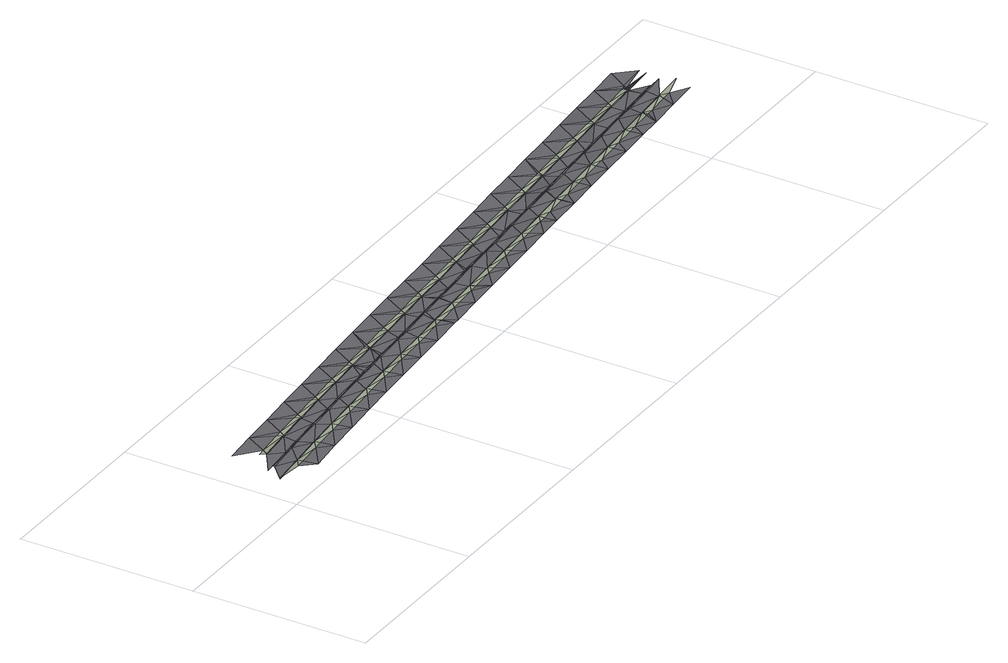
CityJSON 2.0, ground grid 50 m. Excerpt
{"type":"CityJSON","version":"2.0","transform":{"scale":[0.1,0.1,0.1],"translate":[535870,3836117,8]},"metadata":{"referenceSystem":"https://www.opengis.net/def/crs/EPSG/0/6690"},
"CityObjects":{
"road1":{"type":"Road","attributes":{"RoadStructureAttribute.sectionType":"1"},"geometry":[{"type":"MultiSurface","lod":"3","boundaries":[[[0,1,2]],[[3,4,5]],[[5,1,0]],[[6,7,2]],[[3,8,9]],[[0,2,7]],[[5,8,3]],[[6,10,7]],[[0,7,10]],[[11,12,13]],[[14,13,9]],[[15,16,17]],[[6,18,10]],[[0,10,18]],[[19,15,11]],[[20,18,6]],[[21,16,22]],[[15,23,16]],[[9,8,14]],[[5,0,24]],[[25,0,18]],[[19,23,15]],[[8,5,24]],[[23,26,16]],[[11,13,19]],[[16,26,22]],[[27,14,8]],[[24,0,25]],[[13,14,28]],[[19,13,28]],[[20,29,18]],[[8,24,27]],[[25,18,29]],[[26,30,22]],[[23,30,26]],[[20,31,29]],[[32,28,14]],[[25,29,31]],[[19,33,23]],[[34,31,20]],[[22,30,35]],[[14,27,32]],[[23,33,30]],[[32,36,28]],[[27,24,37]],[[19,28,36]],[[38,37,24]],[[24,25,39]],[[39,25,31]],[[40,33,19]],[[33,41,30]],[[27,37,32]],[[30,41,35]],[[24,39,38]],[[19,36,40]],[[34,42,31]],[[39,31,42]],[[41,43,35]],[[33,43,41]],[[37,44,32]],[[34,45,42]],[[36,32,46]],[[39,42,45]],[[37,38,44]],[[40,47,33]],[[48,45,34]],[[40,36,49]],[[35,43,50]],[[33,47,43]],[[38,39,51]],[[32,44,46]],[[36,46,49]],[[51,39,45]],[[52,47,40]],[[47,53,43]],[[44,38,54]],[[43,53,50]],[[38,51,54]],[[40,49,52]],[[48,55,45]],[[44,56,46]],[[57,49,46]],[[51,45,55]],[[53,58,50]],[[54,56,44]],[[47,58,53]],[[52,49,59]],[[48,60,55]],[[46,56,57]],[[49,57,59]],[[51,55,60]],[[52,61,47]],[[62,60,48]],[[50,58,63]],[[47,61,58]],[[54,51,64]],[[64,51,60]],[[56,54,65]],[[56,66,57]],[[57,67,59]],[[68,61,52]],[[61,69,58]],[[52,59,68]],[[58,69,63]],[[54,64,65]],[[62,70,60]],[[64,60,70]],[[69,71,63]],[[56,65,66]],[[68,59,67]],[[61,71,69]],[[62,72,70]],[[57,66,73]],[[67,57,73]],[[74,65,64]],[[64,70,72]],[[68,75,61]],[[76,72,62]],[[63,71,77]],[[61,75,71]],[[68,67,78]],[[73,78,67]],[[74,79,65]],[[74,64,72]],[[66,65,79]],[[80,75,68]],[[75,81,71]],[[71,81,77]],[[73,82,78]],[[68,78,80]],[[66,83,73]],[[76,84,72]],[[80,78,82]],[[74,72,84]],[[82,73,85]],[[66,79,83]],[[86,77,81]],[[80,82,85]],[[86,87,77]],[[76,88,84]],[[81,75,86]],[[80,85,89]],[[90,79,74]],[[85,73,91]],[[85,91,89]],[[74,84,88]],[[80,89,92]],[[80,93,75]],[[79,94,83]],[[73,83,91]],[[95,88,76]],[[75,93,86]],[[91,92,89]],[[90,74,88]],[[96,93,80]],[[83,94,91]],[[93,97,86]],[[94,79,98]],[[86,97,87]],[[80,92,96]],[[92,91,99]],[[79,90,98]],[[96,92,99]],[[95,100,88]],[[99,91,101]],[[90,88,100]],[[97,102,87]],[[96,99,101]],[[94,103,91]],[[104,101,91]],[[93,102,97]],[[95,105,100]],[[93,106,102]],[[107,98,90]],[[94,98,103]],[[90,100,105]],[[96,108,93]],[[104,109,101]],[[87,102,110]],[[111,105,95]],[[93,108,106]],[[96,101,109]],[[112,103,98]],[[102,106,110]],[[91,103,104]],[[107,90,105]],[[113,108,96]],[[108,114,106]],[[106,114,110]],[[98,107,112]],[[96,109,113]],[[111,115,105]],[[103,116,104]],[[107,105,115]],[[114,117,110]],[[109,104,118]],[[103,112,116]],[[118,119,109]],[[104,116,118]],[[108,117,114]],[[113,109,119]],[[111,120,115]],[[121,112,107]],[[107,115,120]],[[113,122,108]],[[123,120,111]],[[110,117,124]],[[108,122,117]],[[118,125,119]],[[116,126,118]],[[121,127,112]],[[116,112,127]],[[121,107,120]],[[128,122,113]],[[113,119,128]],[[122,129,117]],[[117,129,124]],[[123,130,120]],[[128,119,125]],[[116,127,126]],[[121,120,130]],[[129,131,124]],[[123,132,130]],[[125,118,133]],[[134,132,123]],[[121,130,132]],[[118,126,133]],[[122,131,129]],[[133,135,125]],[[128,125,135]],[[126,127,136]],[[134,137,132]],[[138,127,121]],[[126,136,133]],[[128,139,122]],[[121,132,137]],[[124,131,140]],[[122,139,131]],[[138,141,127]],[[142,137,134]],[[133,143,135]],[[136,144,133]],[[136,127,141]],[[145,139,128]],[[138,121,137]],[[139,146,131]],[[128,135,145]],[[131,146,140]],[[141,144,136]],[[142,147,137]],[[145,135,143]],[[146,148,140]],[[138,137,147]],[[143,133,149]],[[133,144,149]],[[139,148,146]],[[141,150,144]],[[145,143,151]],[[143,149,151]],[[145,151,152]],[[144,150,149]],[[151,149,152]],[[142,153,147]],[[154,141,138]],[[149,155,152]],[[145,156,139]],[[138,147,153]],[[140,148,157]],[[150,158,149]],[[139,156,148]],[[145,152,155]],[[154,159,141]],[[160,153,142]],[[150,141,159]],[[161,155,149]],[[162,156,145]],[[154,138,153]],[[156,163,148]],[[148,163,157]],[[145,155,162]],[[150,159,158]],[[160,164,153]],[[149,158,161]],[[154,153,164]],[[163,165,157]],[[154,164,166]],[[160,166,164]],[[161,167,155]],[[156,165,163]],[[160,168,166]],[[162,155,167]],[[162,169,156]],[[158,170,161]],[[154,166,168]],[[157,165,171]],[[156,169,165]],[[159,154,172]],[[158,159,170]],[[173,167,161]],[[174,168,160]],[[175,169,162]],[[172,154,168]],[[169,176,165]],[[165,176,171]],[[159,172,177]],[[162,167,175]],[[170,159,177]],[[161,170,173]],[[173,178,167]],[[175,167,178]],[[174,179,168]],[[176,180,171]],[[172,168,179]],[[169,180,176]],[[173,181,178]],[[174,182,179]],[[170,183,173]],[[175,178,181]],[[175,184,169]],[[172,179,182]],[[171,180,185]],[[186,181,173]],[[169,184,180]],[[170,177,183]],[[187,183,177]],[[177,172,188]],[[188,187,177]],[[189,182,174]],[[190,184,175]],[[188,172,182]],[[184,191,180]],[[173,183,186]],[[180,191,185]],[[175,181,190]],[[189,192,182]],[[188,182,192]],[[183,193,186]],[[186,194,181]],[[195,185,191]],[[195,196,185]],[[183,187,193]],[[191,184,195]],[[189,197,192]],[[190,181,194]],[[198,194,186]],[[199,193,187]],[[190,200,184]],[[188,192,197]],[[184,200,195]],[[186,193,198]],[[187,188,201]],[[202,197,189]],[[203,200,190]],[[201,188,197]],[[200,204,195]],[[195,204,196]],[[187,201,199]],[[190,194,203]],[[193,205,198]],[[202,206,197]],[[194,198,207]],[[204,208,196]],[[201,197,206]],[[203,194,207]],[[193,199,205]],[[209,207,198]],[[200,208,204]],[[202,210,206]],[[209,198,205]],[[211,199,201]],[[203,212,200]],[[209,213,207]],[[201,206,210]],[[196,208,214]],[[200,212,208]],[[215,210,202]],[[211,216,199]],[[203,207,217]],[[205,199,216]],[[217,212,203]],[[211,201,210]],[[212,218,208]],[[208,218,214]],[[219,213,209]],[[217,207,213]],[[215,220,210]],[[209,205,219]],[[211,210,220]],[[218,221,214]],[[205,216,222]],[[215,223,220]],[[212,221,218]],[[205,222,219]],[[211,220,223]],[[217,213,224]],[[219,224,213]],[[225,223,215]],[[226,222,216]],[[217,227,212]],[[214,221,228]],[[229,211,223]],[[212,227,221]],[[216,211,229]],[[222,230,219]],[[231,227,217]],[[225,232,223]],[[217,224,231]],[[227,233,221]],[[221,233,228]],[[216,229,226]],[[224,219,234]],[[229,223,232]],[[235,234,219]],[[225,236,232]],[[233,237,228]],[[229,232,236]],[[231,224,234]],[[222,226,230]],[[225,238,236]],[[219,230,235]],[[227,237,233]],[[229,236,238]],[[239,238,225]],[[240,226,229]],[[230,226,241]],[[230,241,235]],[[231,242,227]],[[228,237,243]],[[240,229,238]],[[227,242,237]],[[231,234,244]],[[234,235,244]],[[240,245,226]],[[241,226,245]],[[246,242,231]],[[239,247,238]],[[242,248,237]],[[249,244,235]],[[237,248,243]],[[231,244,246]],[[240,238,247]],[[235,241,249]],[[248,250,243]],[[249,251,244]],[[241,245,252]],[[239,253,247]],[[246,244,251]],[[242,250,248]],[[241,252,249]],[[240,247,253]],[[242,254,250]],[[255,253,239]],[[256,252,245]],[[246,257,242]],[[243,250,258]],[[249,259,251]],[[260,240,253]],[[242,257,254]],[[246,251,259]],[[250,254,258]],[[245,240,260]],[[260,256,245]],[[261,259,249]],[[262,257,246]],[[255,263,253]],[[257,264,254]],[[249,252,261]],[[254,264,258]],[[246,259,262]],[[260,253,263]],[[252,256,265]],[[252,265,261]],[[264,266,258]],[[255,267,263]],[[261,268,259]],[[257,266,264]],[[256,269,265]],[[265,269,261]],[[260,263,267]],[[270,267,255]],[[271,256,260]],[[262,259,268]],[[262,272,257]],[[273,269,256]],[[258,266,274]],[[271,260,267]],[[257,272,266]],[[275,268,261]],[[276,272,262]],[[270,277,267]],[[261,269,275]],[[272,278,266]],[[266,278,274]],[[262,268,276]],[[256,271,273]],[[271,267,277]],[[275,279,268]],[[278,280,274]],[[269,281,275]],[[276,268,279]],[[270,282,277]],[[272,280,278]],[[271,277,282]],[[269,273,281]],[[283,282,270]],[[284,273,271]],[[285,279,275]],[[276,286,272]],[[274,280,287]],[[284,271,282]],[[272,286,280]],[[285,288,279]],[[289,286,276]],[[283,290,282]],[[276,279,289]],[[275,281,285]],[[281,273,291]],[[286,292,280]],[[280,292,287]],[[273,284,291]],[[284,282,290]],[[289,279,288]],[[292,293,287]],[[281,294,285]],[[283,295,290]],[[284,290,295]],[[286,293,292]],[[296,295,283]],[[281,291,294]],[[297,291,284]],[[288,285,298]],[[289,299,286]],[[297,284,295]],[[287,293,300]],[[298,301,288]],[[285,294,298]],[[286,299,293]],[[296,302,295]],[[297,303,291]],[[289,288,301]],[[304,299,289]],[[294,291,303]],[[299,305,293]],[[294,306,298]],[[293,305,300]],[[297,295,302]],[[303,306,294]],[[289,301,304]],[[296,307,302]],[[308,301,298]],[[296,309,307]],[[305,310,300]],[[297,302,307]],[[311,309,296]],[[297,307,309]],[[299,310,305]],[[298,306,308]],[[312,303,297]],[[313,299,304]],[[312,297,309]],[[300,310,314]],[[311,315,309]],[[306,303,316]],[[304,301,317]],[[306,318,308]],[[310,299,313]],[[316,318,306]],[[301,308,319]],[[310,320,314]],[[312,309,315]],[[303,312,316]],[[317,301,319]],[[321,319,308]],[[304,317,313]],[[320,310,313]],[[311,322,315]],[[320,323,314]],[[323,324,314]],[[308,318,321]],[[325,322,311]],[[313,323,320]],[[317,319,326]],[[317,327,313]],[[312,315,322]],[[327,328,313]],[[313,328,323]],[[317,326,327]],[[323,328,329]],[[328,327,330]],[[327,326,330]],[[329,331,323]],[[329,328,330]],[[331,332,323]],[[329,330,333]],[[331,329,333]],[[334,335,323]],[[335,324,323]],[[331,333,336]],[[323,332,334]],[[332,331,336]],[[321,337,319]],[[332,336,338]],[[334,332,338]],[[339,335,334]],[[334,338,339]],[[324,335,339]],[[326,319,337]],[[318,340,321]],[[341,312,322]],[[314,324,342]],[[333,343,336]],[[336,343,338]],[[338,343,339]],[[344,324,339]],[[318,316,340]],[[330,326,343]],[[333,330,343]],[[324,344,342]]],"semantics":{"surfaces":[{"type":"AuxiliaryTrafficArea","function":"5000"},{"type":"TrafficArea","function":"1010"},{"type":"AuxiliaryTrafficArea","function":"2000"},{"type":"TrafficArea","function":"2000"},{"type":"TrafficArea","function":"1000"}],"values":[0,1,2,3,4,0,1,3,0,1,4,0,3,0,2,3,3,0,4,2,0,2,1,0,1,3,4,2,4,1,3,1,0,3,0,3,4,0,2,3,3,4,0,4,1,1,1,2,0,2,0,4,3,2,1,3,0,3,0,4,3,4,0,1,2,3,1,3,0,2,4,4,0,2,0,1,3,2,1,3,4,4,0,3,1,0,1,3,4,4,0,2,3,3,0,2,0,1,4,4,2,0,1,3,2,3,0,3,1,1,0,3,4,4,2,0,2,3,3,0,1,4,2,0,1,2,0,3,4,1,4,3,1,0,4,1,3,1,3,3,0,1,2,4,4,0,1,2,1,4,3,0,4,0,2,4,0,1,3,1,4,2,1,3,4,0,3,1,4,4,0,3,0,2,1,0,2,4,3,3,0,1,1,3,4,0,2,0,3,2,1,3,4,0,3,4,1,4,4,0,1,3,2,0,2,3,3,0,4,4,2,1,0,2,1,0,3,3,1,1,0,3,3,4,3,0,4,0,4,1,1,3,2,4,2,0,3,0,2,3,4,4,1,2,0,0,1,3,1,3,1,3,0,4,4,0,1,1,4,1,4,4,3,2,4,2,0,3,4,0,1,2,3,1,4,2,0,0,3,1,1,3,4,0,3,0,3,4,0,3,1,2,4,0,3,0,2,1,4,3,2,0,0,3,2,1,1,4,4,1,3,3,0,0,4,3,4,1,2,0,3,4,0,1,1,2,2,3,2,0,0,4,3,1,3,0,4,4,3,3,1,0,3,1,4,1,2,0,0,4,2,3,2,0,0,3,2,1,4,3,4,3,0,1,1,4,0,3,4,2,2,4,0,3,0,3,2,1,1,2,0,0,3,4,1,3,4,0,3,1,3,0,4,0,1,4,3,1,2,3,0,0,2,4,2,3,1,0,3,2,4,0,4,3,3,0,1,1,3,4,0,0,3,2,1,4,2,3,0,0,1,4,2,1,2,3,0,4,3,1,0,4,3,4,1,3,1,0,4,0,0,3,1,2,3,4,0,0,1,3,2,2,4,2,3,0,4,3,1,0,1,4,3,3,4,0,1,4,0,3,2,1,2,1,3,0,0,4,2,3,4,0,3,1,2,0,4,3,4,1,3,0,0,1,3,2,4,2,3,0,0,4,2,3,1,4,1,0,3,2,0,1,3,4,3,0,0,3,1,2,4,2,0,3,4,4,0,3,2,1,2,1,0,4,3,0,1,1,3,4,3,3,0,3,0,0,4,2,2,0,3,3,1,1,4,0,1,4,3,0,2,1,4,2,0,3,3,3,4,3,0,1,2,0,2,3,3,3,2,3,3,2,3,2,2,3,3,2,3,2,4,2,2,2,2,2,1,4,0,3,3,3,3,3,1,3,3,3]}}]}
},
"vertices":[
[106,61,64],[6,51,64],[79,42,65],[51,94,63],[6,51,62],[106,61,62],[114,6,65],[107,44,65],[151,104,63],[51,97,63],[108,45,65],[92,141,62],[25,97,63],[124,107,63],[184,110,63],[92,141,64],[101,157,65],[80,155,65],[178,51,65],[191,151,62],[214,17,65],[37,208,65],[136,218,65],[191,151,65],[205,71,62],[205,71,65],[180,165,65],[185,108,63],[184,112,63],[208,54,65],[200,167,65],[277,61,64],[284,120,62],[291,161,64],[313,27,64],[236,227,65],[284,122,62],[284,117,62],[305,81,61],[305,81,64],[291,161,61],[279,174,64],[307,64,64],[300,176,64],[365,125,61],[376,71,63],[365,128,61],[390,171,62],[413,37,63],[365,130,61],[335,237,64],[404,91,62],[390,171,60],[379,184,63],[404,91,60],[407,74,62],[426,132,60],[426,134,60],[399,186,62],[425,137,60],[475,81,61],[490,181,60],[512,47,61],[435,247,62],[504,101,60],[504,101,57],[525,141,58],[525,146,58],[490,181,58],[478,194,61],[506,84,60],[499,196,60],[575,91,58],[554,147,57],[603,111,57],[589,191,57],[611,58,58],[534,257,60],[554,149,57],[603,111,55],[589,191,55],[578,204,58],[580,152,56],[625,151,55],[606,94,57],[599,154,56],[598,206,57],[634,268,57],[674,101,56],[614,155,55],[703,121,54],[664,158,54],[640,158,54],[689,200,54],[665,155,54],[711,68,55],[689,200,52],[677,214,55],[703,121,52],[670,161,54],[705,104,55],[681,162,53],[687,215,55],[764,165,51],[764,168,51],[773,111,52],[698,216,54],[802,130,51],[788,210,51],[774,171,50],[733,278,54],[810,78,52],[802,130,49],[788,210,49],[777,224,52],[805,114,51],[811,170,49],[797,226,51],[810,172,49],[813,175,49],[872,121,50],[901,140,48],[887,220,49],[910,88,49],[833,287,51],[893,183,47],[910,180,46],[901,140,46],[887,220,46],[876,234,49],[904,124,49],[897,236,48],[910,124,48],[925,184,46],[930,91,48],[924,186,46],[925,181,46],[978,131,46],[1001,150,45],[987,230,45],[932,297,48],[1001,150,43],[1029,101,45],[999,194,43],[1003,189,43],[987,230,43],[976,244,46],[1010,134,45],[996,246,45],[1008,192,43],[1008,189,43],[1003,194,43],[1007,195,43],[1077,141,43],[1100,160,42],[1059,199,41],[1086,240,42],[1032,307,44],[1091,198,40],[1100,160,39],[1129,111,42],[1107,202,40],[1086,240,39],[1075,254,42],[1102,143,42],[1096,256,42],[1109,144,42],[1158,209,39],[1177,151,40],[1186,250,39],[1191,208,38],[1131,316,41],[1200,169,39],[1191,210,38],[1228,121,39],[1186,250,37],[1174,264,40],[1200,169,37],[1170,211,39],[1209,154,39],[1195,266,39],[1259,219,36],[1277,161,37],[1274,216,36],[1285,260,37],[1231,326,39],[1273,218,36],[1299,179,34],[1299,179,37],[1327,131,36],[1285,260,34],[1274,273,37],[1308,164,37],[1324,221,34],[1358,229,33],[1294,275,37],[1330,336,36],[1376,170,35],[1373,228,33],[1399,189,31],[1385,270,34],[1399,189,34],[1427,141,34],[1385,270,32],[1373,283,35],[1424,231,32],[1408,173,34],[1388,232,33],[1394,285,34],[1424,234,32],[1475,180,32],[1498,199,31],[1484,280,31],[1488,242,30],[1430,346,33],[1501,149,32],[1498,199,28],[1484,280,29],[1473,293,32],[1521,243,29],[1499,182,31],[1493,295,31],[1521,240,29],[1532,186,30],[1512,245,29],[1600,158,29],[1598,209,26],[1583,289,29],[1529,356,32],[1598,209,29],[1619,250,27],[1583,289,26],[1598,192,29],[1572,303,29],[1612,254,27],[1619,253,27],[1600,192,29],[1593,305,29],[1631,195,28],[1700,168,26],[1697,218,25],[1621,250,27],[1683,299,26],[1629,366,28],[1650,258,26],[1697,218,23],[1683,299,23],[1698,202,26],[1672,313,26],[1719,263,24],[1682,314,26],[1704,264,24],[1720,260,23],[1730,205,25],[1692,315,26],[1799,178,23],[1796,228,20],[1782,309,23],[1728,376,26],[1753,268,23],[1796,228,23],[1784,269,22],[1782,309,21],[1797,212,23],[1771,323,24],[1784,266,22],[1792,325,23],[1829,215,22],[1853,278,20],[1838,272,20],[1899,187,21],[1896,238,20],[1882,319,20],[1896,238,17],[1828,386,23],[1883,279,19],[1882,319,18],[1897,222,20],[1871,333,21],[1897,283,19],[1891,335,20],[1937,282,17],[1928,225,19],[1998,197,18],[1995,249,17],[1979,288,16],[1981,329,18],[1927,396,21],[1983,291,16],[1981,329,15],[1996,232,17],[1995,249,15],[1970,342,18],[1990,344,17],[2037,292,14],[2020,234,17],[2072,204,15],[2095,258,14],[2037,294,14],[2081,339,14],[2026,406,17],[2082,301,13],[2088,241,14],[2095,258,11],[2081,339,12],[2070,352,15],[2100,298,12],[2097,242,14],[2136,304,11],[2119,244,13],[2090,354,14],[2172,215,12],[2194,268,11],[2177,348,11],[2126,416,14],[2187,251,11],[2194,268,8],[2177,348,9],[2199,307,9],[2182,311,10],[2166,362,12],[2199,310,9],[2219,254,10],[2175,363,12],[2186,367,12],[2271,225,9],[2180,348,9],[2179,348,9],[2179,348,11],[2182,349,11],[2182,349,9],[2184,351,11],[2186,353,11],[2184,351,10],[2187,355,11],[2187,358,11],[2186,353,10],[2229,316,8],[2187,355,10],[2187,358,10],[2270,315,7],[2293,278,8],[2225,426,11],[2280,358,6],[2277,376,9]
]}
